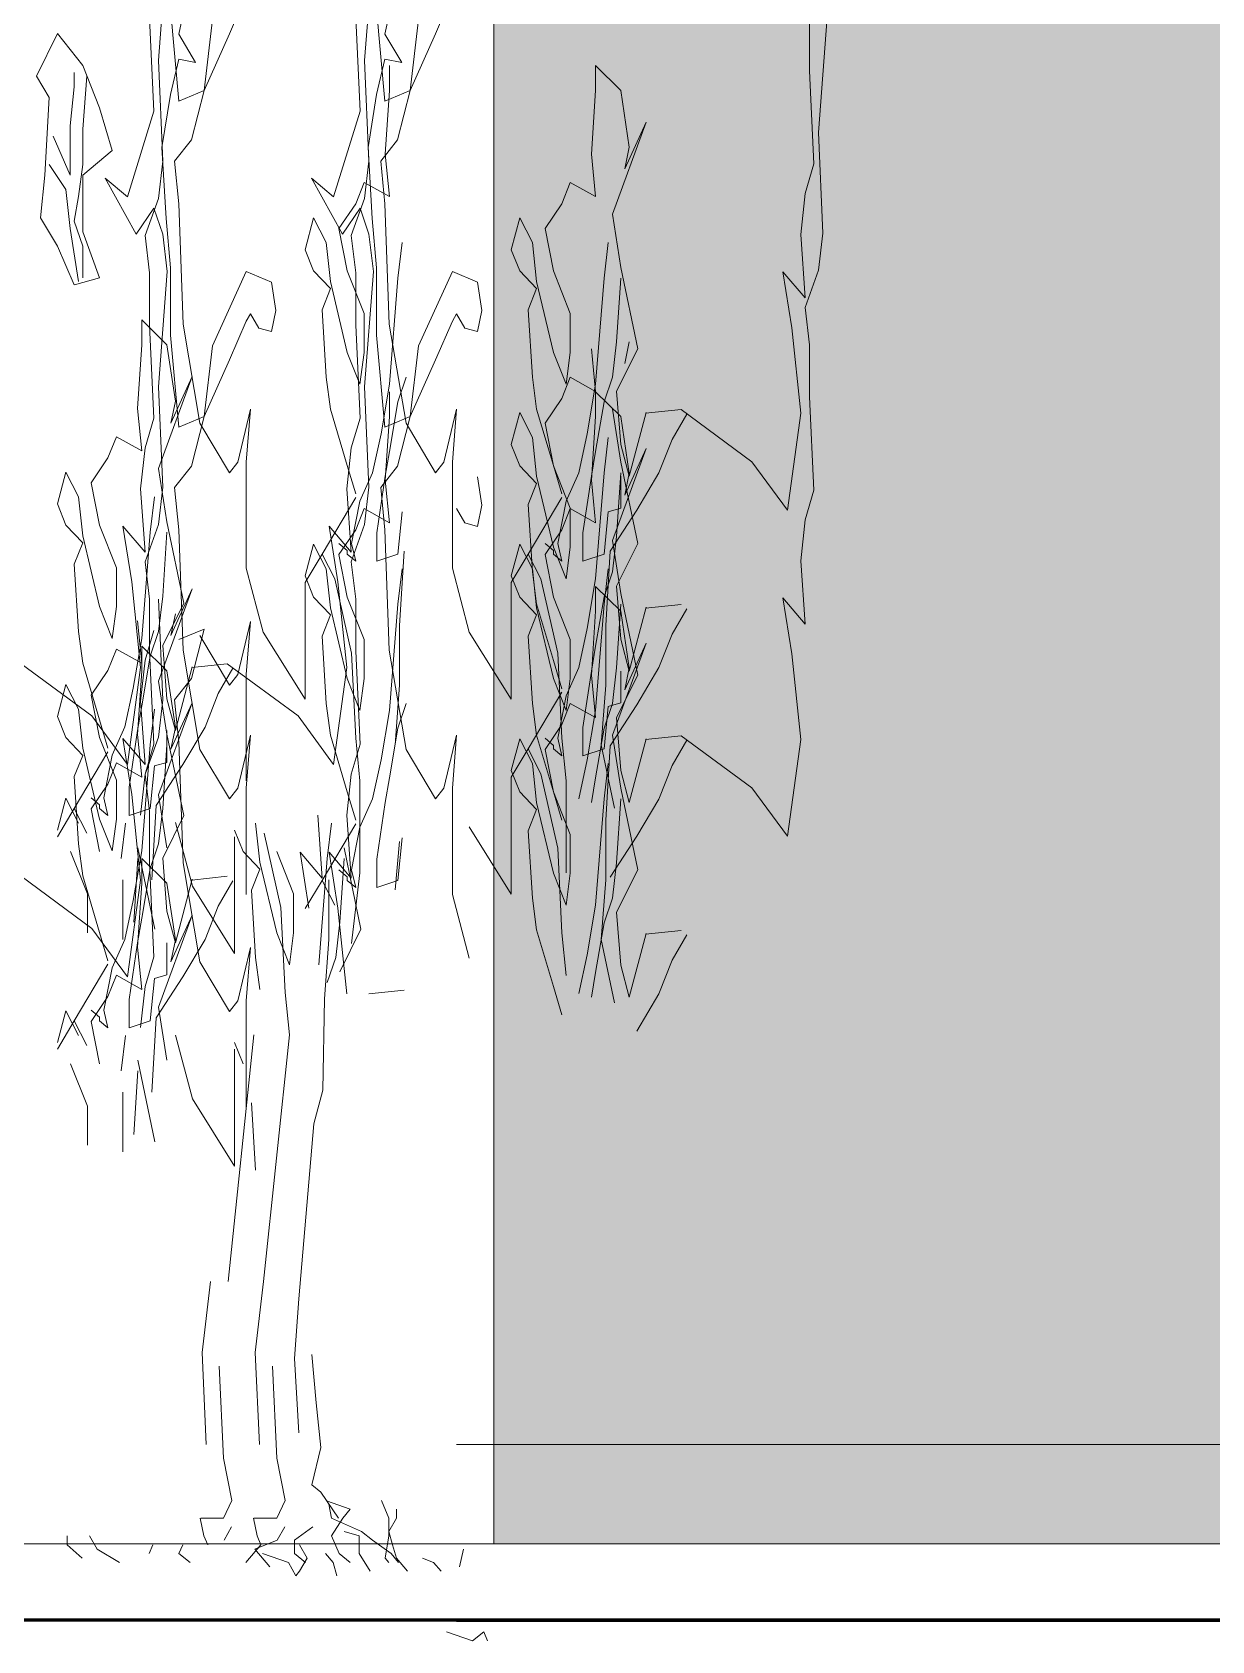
# Model space of a CAD drawing. Header units: millimetres. Extents: x -13324 to 13450, y -2140 to 8293.
# Drawn here: x -8327.6 to -8111.7, y 5583 to 5877.2 of the extents above; entities that cross this region are included whole.
import ezdxf

# ---------------------------------------------------------------- set-up
doc = ezdxf.new("R2010")
doc.units = ezdxf.units.MM
doc.header["$MEASUREMENT"] = 0
for name, color, linetype, lineweight in [('AS_3_6_018', 92, 'Continuous', 9), ('Okna c.', 7, 'Continuous', 5), ('Widok', 7, 'Continuous', 9)]:
    doc.layers.add(name, color=color, linetype=linetype, lineweight=lineweight)
doc.layers.add('X2', color=40, linetype='Continuous')
doc.layers.add('Xcokół', color=38, linetype='Continuous')

msp = doc.modelspace()

# ---------------------------------------------------------------- hatches: boundary and pattern name
at = {"layer": 'Okna c.'}
h = msp.add_hatch(dxfattribs=at)
h.set_pattern_fill('DASH,_O', color=256, scale=70)
h.set_pattern_definition([(0, (0, -258.125), (8.75, 8.75), [8.75, -8.75])])
h.paths.add_polyline_path([(-7671.113, 5600.749), (-7671.113, 5618.864), (-8243.113, 5618.864), (-8243.113, 5600.749)])
h.paths.add_polyline_path([(-6431.113, 5600.749), (-6431.113, 5618.864), (-6973.113, 5618.864), (-6973.113, 5600.749)])
at = {"layer": 'X2'}
h = msp.add_hatch(color=256, dxfattribs=at)
h.dxf.hatch_style = 1
h.paths.add_polyline_path([(-7662.614, 5917.749), (-8243.113, 5917.749), (-8243.113, 5618.864), (-7671.113, 5618.864), (-7671.113, 5639.749), (-7662.614, 5639.749)])
h.paths.add_polyline_path([(-7850.699, 5728.749), (-7850.699, 5874.749), (-7790.403, 5874.749), (-7730.699, 5874.749), (-7730.699, 5728.749), (-7790.403, 5728.749)], flags=16)
h.paths.add_polyline_path([(-7844.699, 5734.749), (-7844.699, 5868.749), (-7796.403, 5868.749), (-7796.403, 5734.749)], flags=0)
h.paths.add_polyline_path([(-7990.102, 5728.749), (-8049.806, 5728.749), (-8110.102, 5728.749), (-8110.102, 5874.749), (-8049.806, 5874.749), (-7990.102, 5874.749)], flags=16)
h.paths.add_polyline_path([(-7996.102, 5734.749), (-8043.806, 5734.749), (-8043.806, 5868.749), (-7996.102, 5868.749)], flags=0)
h.paths.add_polyline_path([(-7784.403, 5734.749), (-7784.403, 5868.749), (-7736.699, 5868.749), (-7736.699, 5734.749)], flags=0)
h.paths.add_polyline_path([(-8055.806, 5734.749), (-8104.102, 5734.749), (-8104.102, 5868.749), (-8055.806, 5868.749)], flags=0)
at = {"layer": 'Xcokół'}
h = msp.add_hatch(color=256, dxfattribs=at)
h.dxf.hatch_style = 1
h.paths.add_polyline_path([(-7671.113, 5618.864), (-8243.113, 5618.864), (-8243.113, 5600.749), (-7671.113, 5600.749)])
h.paths.add_polyline_path([(-6431.113, 5618.864), (-6973.113, 5618.864), (-6973.113, 5600.749), (-6431.113, 5600.749)])

# ---------------------------------------------------------------- linework, layer by layer
at = {"layer": 'AS_3_6_018'}
for p, q in [((-8304.468, 5871.999), (-8302.846, 5893.112)), ((-8266.749, 5871.999), (-8265.127, 5893.112)), ((-8300.733, 5876.821), (-8299.192, 5883.944)), ((-8291.484, 5876.91), (-8288.4, 5884.032)), ((-8263.014, 5876.821), (-8261.473, 5883.944)), ((-8253.764, 5876.91), (-8250.681, 5884.032)), ((-8305.278, 5862.74), (-8306.089, 5879.767)), ((-8300.733, 5864.608), (-8302.275, 5881.442)), ((-8294.567, 5879.5), (-8296.108, 5866.55)), ((-8267.559, 5862.74), (-8268.37, 5879.767)), ((-8263.014, 5864.608), (-8264.556, 5881.442)), ((-8256.848, 5879.5), (-8258.389, 5866.55)), ((-8185.322, 5870.147), (-8185.322, 5879.682)), ((-8183.7, 5858.845), (-8182.079, 5879.958)), ((-8326.792, 5869.167), (-8322.938, 5876.937)), ((-8322.938, 5876.937), (-8318.313, 5871.11)), ((-8297.65, 5871.642), (-8300.733, 5876.821)), ((-8296.108, 5866.55), (-8291.484, 5876.91)), ((-8259.931, 5871.642), (-8263.014, 5876.821)), ((-8258.389, 5866.55), (-8253.764, 5876.91)), ((-8319.855, 5867.225), (-8319.855, 5869.815)), ((-8318.313, 5871.11), (-8315.23, 5863.34)), ((-8303.657, 5853.611), (-8304.468, 5871.999)), ((-8302.275, 5865.814), (-8300.733, 5872.289)), ((-8300.733, 5872.289), (-8297.65, 5871.642)), ((-8265.938, 5853.611), (-8266.749, 5871.999)), ((-8264.556, 5865.814), (-8263.014, 5872.289)), ((-8263.014, 5872.289), (-8259.931, 5871.642)), ((-8262.193, 5866.55), (-8262.193, 5871.083)), ((-8224.474, 5866.55), (-8224.474, 5871.083)), ((-8224.474, 5871.083), (-8219.849, 5866.55)), ((-8184.511, 5853.121), (-8185.322, 5870.147)), ((-8324.48, 5865.282), (-8326.792, 5869.167)), ((-8320.626, 5860.102), (-8319.855, 5867.225)), ((-8317.542, 5869.167), (-8318.313, 5859.455)), ((-8325.25, 5851.038), (-8324.48, 5865.282)), ((-8303.817, 5856.102), (-8302.275, 5865.814)), ((-8296.108, 5866.55), (-8300.733, 5864.608)), ((-8298.421, 5857.485), (-8296.108, 5866.55)), ((-8266.097, 5856.102), (-8264.556, 5865.814)), ((-8258.389, 5866.55), (-8263.014, 5864.608)), ((-8262.964, 5854.895), (-8262.193, 5866.55)), ((-8260.702, 5857.485), (-8258.389, 5866.55)), ((-8225.244, 5854.895), (-8224.474, 5866.55)), ((-8219.849, 5866.55), (-8218.307, 5856.19)), ((-8315.23, 5863.34), (-8312.917, 5855.57)), ((-8310.143, 5847.076), (-8305.278, 5862.74)), ((-8272.424, 5847.076), (-8267.559, 5862.74)), ((-8323.709, 5858.16), (-8320.626, 5851.038)), ((-8320.626, 5851.038), (-8320.626, 5860.102)), ((-8318.313, 5859.455), (-8318.313, 5852.98)), ((-8215.224, 5860.723), (-8221.39, 5843.888)), ((-8219.12, 5852.204), (-8215.224, 5860.723)), ((-8182.89, 5840.457), (-8183.7, 5858.845)), ((-8312.917, 5855.57), (-8318.313, 5851.038)), ((-8303.046, 5843.152), (-8303.817, 5856.102)), ((-8301.504, 5853.6), (-8298.421, 5857.485)), ((-8265.327, 5843.152), (-8266.097, 5856.102)), ((-8263.785, 5853.6), (-8260.702, 5857.485)), ((-8218.307, 5856.19), (-8219.12, 5852.204)), ((-8321.396, 5848.448), (-8324.48, 5852.98)), ((-8318.313, 5852.98), (-8319.084, 5847.153)), ((-8304.468, 5846.8), (-8303.657, 5853.611)), ((-8300.733, 5845.831), (-8301.504, 5853.6)), ((-8266.749, 5846.8), (-8265.938, 5853.611)), ((-8263.014, 5845.831), (-8263.785, 5853.6)), ((-8262.193, 5847.126), (-8262.964, 5854.895)), ((-8224.474, 5847.126), (-8225.244, 5854.895)), ((-8186.133, 5847.672), (-8184.511, 5853.121)), ((-8326.021, 5843.268), (-8325.25, 5851.038)), ((-8318.313, 5851.038), (-8318.313, 5840.678)), ((-8308.522, 5840.265), (-8314.197, 5850.481)), ((-8314.197, 5850.481), (-8310.143, 5847.076)), ((-8270.802, 5840.265), (-8276.478, 5850.481)), ((-8276.478, 5850.481), (-8272.424, 5847.076)), ((-8268.359, 5845.831), (-8266.818, 5849.716)), ((-8266.818, 5849.716), (-8262.193, 5847.126)), ((-8230.64, 5845.831), (-8229.099, 5849.716)), ((-8229.099, 5849.716), (-8224.474, 5847.126)), ((-8320.626, 5841.325), (-8321.396, 5848.448)), ((-8319.084, 5847.153), (-8319.855, 5842.62)), ((-8306.9, 5839.989), (-8304.468, 5846.8)), ((-8269.181, 5839.989), (-8266.749, 5846.8)), ((-8186.944, 5840.181), (-8186.133, 5847.672)), ((-8305.278, 5845.033), (-8308.522, 5840.265)), ((-8303.657, 5840.265), (-8305.278, 5845.033)), ((-8299.962, 5823.816), (-8300.733, 5845.831)), ((-8271.442, 5841.298), (-8268.359, 5845.831)), ((-8267.559, 5845.033), (-8270.802, 5840.265)), ((-8265.938, 5840.265), (-8267.559, 5845.033)), ((-8262.243, 5823.816), (-8263.014, 5845.831)), ((-8233.723, 5841.298), (-8230.64, 5845.831)), ((-8221.39, 5843.888), (-8219.849, 5834.176)), ((-8322.938, 5838.088), (-8326.021, 5843.268)), ((-8319.084, 5831.613), (-8320.626, 5841.325)), ((-8319.855, 5842.62), (-8318.313, 5838.088)), ((-8318.313, 5840.678), (-8315.23, 5832.261)), ((-8302.275, 5834.088), (-8303.046, 5843.152)), ((-8277.609, 5837.413), (-8276.067, 5843.241)), ((-8276.067, 5843.241), (-8273.755, 5838.708)), ((-8269.901, 5833.528), (-8271.442, 5841.298)), ((-8264.556, 5834.088), (-8265.327, 5843.152)), ((-8239.89, 5837.413), (-8238.348, 5843.241)), ((-8238.348, 5843.241), (-8236.036, 5838.708)), ((-8232.182, 5833.528), (-8233.723, 5841.298)), ((-8183.7, 5833.646), (-8182.89, 5840.457)), ((-8319.855, 5830.966), (-8322.938, 5838.088)), ((-8318.313, 5838.088), (-8318.313, 5832.261)), ((-8306.089, 5833.179), (-8306.9, 5839.989)), ((-8302.846, 5833.455), (-8303.657, 5840.265)), ((-8276.067, 5833.528), (-8277.609, 5837.413)), ((-8273.755, 5838.708), (-8272.984, 5831.586)), ((-8268.37, 5833.179), (-8269.181, 5839.989)), ((-8265.127, 5833.455), (-8265.938, 5840.265)), ((-8259.88, 5838.708), (-8260.651, 5832.234)), ((-8238.348, 5833.528), (-8239.89, 5837.413)), ((-8236.036, 5838.708), (-8235.265, 5831.586)), ((-8222.161, 5838.708), (-8222.932, 5832.234)), ((-8186.133, 5828.603), (-8186.944, 5840.181)), ((-8315.23, 5832.261), (-8319.844, 5830.976)), ((-8306.089, 5823.644), (-8306.089, 5833.179)), ((-8304.468, 5812.342), (-8302.846, 5833.455)), ((-8302.275, 5821.785), (-8302.275, 5834.088)), ((-8288.4, 5833.44), (-8294.567, 5819.843)), ((-8283.775, 5831.498), (-8288.4, 5833.44)), ((-8272.984, 5830.291), (-8276.067, 5833.528)), ((-8272.984, 5831.586), (-8269.901, 5818.636)), ((-8266.818, 5825.759), (-8269.901, 5833.528)), ((-8268.37, 5823.644), (-8268.37, 5833.179)), ((-8266.749, 5812.342), (-8265.127, 5833.455)), ((-8264.556, 5821.785), (-8264.556, 5834.088)), ((-8260.651, 5832.234), (-8262.193, 5812.809)), ((-8250.681, 5833.44), (-8256.848, 5819.843)), ((-8246.056, 5831.498), (-8250.681, 5833.44)), ((-8235.265, 5830.291), (-8238.348, 5833.528)), ((-8235.265, 5831.586), (-8232.182, 5818.636)), ((-8229.099, 5825.759), (-8232.182, 5833.528)), ((-8222.932, 5832.234), (-8224.474, 5812.809)), ((-8220.619, 5820.579), (-8219.849, 5832.234)), ((-8219.849, 5834.176), (-8216.765, 5819.284)), ((-8188.565, 5823.154), (-8190.187, 5833.37)), ((-8190.187, 5833.37), (-8186.133, 5828.603)), ((-8186.133, 5826.836), (-8183.7, 5833.646)), ((-8283.005, 5826.318), (-8283.775, 5831.498)), ((-8274.526, 5826.406), (-8272.984, 5830.291)), ((-8245.286, 5826.318), (-8246.056, 5831.498)), ((-8236.807, 5826.406), (-8235.265, 5830.291)), ((-8288.4, 5824.375), (-8287.629, 5825.67)), ((-8287.629, 5825.67), (-8286.088, 5823.08)), ((-8283.775, 5822.433), (-8283.005, 5826.318)), ((-8273.755, 5814.104), (-8274.526, 5826.406)), ((-8266.818, 5818.636), (-8266.818, 5825.759)), ((-8250.681, 5824.375), (-8249.91, 5825.67)), ((-8249.91, 5825.67), (-8248.369, 5823.08)), ((-8246.056, 5822.433), (-8245.286, 5826.318)), ((-8236.036, 5814.104), (-8236.807, 5826.406)), ((-8229.099, 5818.636), (-8229.099, 5825.759)), ((-8185.322, 5820.025), (-8186.133, 5826.836)), ((-8307.522, 5820.047), (-8307.522, 5824.579)), ((-8307.522, 5824.579), (-8302.897, 5820.047)), ((-8305.278, 5806.618), (-8306.089, 5823.644)), ((-8296.879, 5805.687), (-8299.962, 5823.816)), ((-8291.484, 5817.253), (-8288.4, 5824.375)), ((-8286.088, 5823.08), (-8283.775, 5822.433)), ((-8267.559, 5806.618), (-8268.37, 5823.644)), ((-8259.16, 5805.687), (-8262.243, 5823.816)), ((-8253.764, 5817.253), (-8250.681, 5824.375)), ((-8248.369, 5823.08), (-8246.056, 5822.433)), ((-8186.944, 5807.49), (-8188.565, 5823.154)), ((-8308.293, 5808.392), (-8307.522, 5820.047)), ((-8302.897, 5820.047), (-8301.355, 5809.687)), ((-8300.733, 5804.951), (-8302.275, 5821.785)), ((-8294.567, 5819.843), (-8296.108, 5806.893)), ((-8263.014, 5804.951), (-8264.556, 5821.785)), ((-8256.848, 5819.843), (-8258.389, 5806.893)), ((-8221.39, 5814.104), (-8220.619, 5820.579)), ((-8218.307, 5820.573), (-8219.12, 5816.587)), ((-8185.322, 5810.49), (-8185.322, 5820.025)), ((-8296.108, 5806.893), (-8291.484, 5817.253)), ((-8269.901, 5818.636), (-8267.588, 5812.809)), ((-8267.588, 5812.809), (-8266.818, 5818.636)), ((-8258.389, 5806.893), (-8253.764, 5817.253)), ((-8232.182, 5818.636), (-8229.869, 5812.809)), ((-8229.869, 5812.809), (-8229.099, 5818.636)), ((-8224.474, 5811.508), (-8225.244, 5819.278)), ((-8216.765, 5819.284), (-8220.619, 5811.514)), ((-8298.272, 5814.22), (-8304.438, 5797.385)), ((-8302.169, 5805.701), (-8298.272, 5814.22)), ((-8272.984, 5808.277), (-8273.755, 5814.104)), ((-8260.651, 5809.572), (-8259.109, 5814.104)), ((-8235.265, 5808.277), (-8236.036, 5814.104)), ((-8230.64, 5810.213), (-8229.099, 5814.098)), ((-8229.099, 5814.098), (-8224.474, 5811.508)), ((-8222.932, 5809.572), (-8221.39, 5814.104)), ((-8303.657, 5793.954), (-8304.468, 5812.342)), ((-8265.938, 5793.954), (-8266.749, 5812.342)), ((-8262.193, 5812.809), (-8263.734, 5803.744)), ((-8262.193, 5806.893), (-8262.193, 5811.426)), ((-8224.474, 5812.809), (-8226.015, 5803.744)), ((-8224.474, 5806.893), (-8224.474, 5811.426)), ((-8224.474, 5811.426), (-8219.849, 5806.893)), ((-8220.619, 5811.514), (-8219.849, 5801.802)), ((-8307.522, 5800.622), (-8308.293, 5808.392)), ((-8301.355, 5809.687), (-8302.169, 5805.701)), ((-8287.629, 5808.277), (-8289.942, 5798.564)), ((-8288.4, 5798.564), (-8287.629, 5808.277)), ((-8269.901, 5797.917), (-8272.984, 5808.277)), ((-8262.193, 5800.507), (-8260.651, 5809.572)), ((-8249.91, 5808.277), (-8252.223, 5798.564)), ((-8250.681, 5798.564), (-8249.91, 5808.277)), ((-8232.182, 5797.917), (-8235.265, 5808.277)), ((-8233.723, 5805.681), (-8230.64, 5810.213)), ((-8224.474, 5800.507), (-8222.932, 5809.572)), ((-8221.39, 5808.271), (-8219.849, 5798.558)), ((-8215.321, 5807.49), (-8208.835, 5808.171)), ((-8208.835, 5808.171), (-8195.862, 5798.636)), ((-8184.511, 5793.464), (-8185.322, 5810.49)), ((-8306.9, 5801.169), (-8305.278, 5806.618)), ((-8296.108, 5806.893), (-8300.733, 5804.951)), ((-8298.421, 5797.829), (-8296.108, 5806.893)), ((-8291.484, 5796.622), (-8296.879, 5805.687)), ((-8269.181, 5801.169), (-8267.559, 5806.618)), ((-8258.389, 5806.893), (-8263.014, 5804.951)), ((-8262.964, 5795.239), (-8262.193, 5806.893)), ((-8260.702, 5797.829), (-8258.389, 5806.893)), ((-8253.764, 5796.622), (-8259.16, 5805.687)), ((-8239.89, 5801.796), (-8238.348, 5807.623)), ((-8238.348, 5807.623), (-8236.036, 5803.091)), ((-8232.182, 5797.911), (-8233.723, 5805.681)), ((-8225.244, 5795.239), (-8224.474, 5806.893)), ((-8219.849, 5806.893), (-8218.307, 5796.534)), ((-8218.307, 5795.975), (-8215.224, 5807.629)), ((-8210.456, 5802.723), (-8207.794, 5807.364)), ((-8189.376, 5789.783), (-8186.944, 5807.49)), ((-8313.688, 5799.327), (-8312.147, 5803.212)), ((-8312.147, 5803.212), (-8307.522, 5800.622)), ((-8263.734, 5803.744), (-8265.276, 5796.622)), ((-8236.036, 5803.091), (-8235.265, 5795.969)), ((-8226.015, 5803.744), (-8227.557, 5796.622)), ((-8222.161, 5803.091), (-8222.932, 5796.616)), ((-8212.889, 5796.593), (-8210.456, 5802.723)), ((-8316.771, 5794.795), (-8313.688, 5799.327)), ((-8307.711, 5793.678), (-8306.9, 5801.169)), ((-8269.992, 5793.678), (-8269.181, 5801.169)), ((-8262.964, 5795.975), (-8262.193, 5800.507)), ((-8238.348, 5797.911), (-8239.89, 5801.796)), ((-8225.244, 5795.975), (-8224.474, 5800.507)), ((-8215.224, 5801.066), (-8221.39, 5784.231)), ((-8219.849, 5801.802), (-8218.307, 5795.975)), ((-8219.12, 5792.548), (-8215.224, 5801.066)), ((-8322.938, 5790.91), (-8321.396, 5796.738)), ((-8321.396, 5796.738), (-8319.084, 5792.205)), ((-8304.438, 5797.385), (-8302.897, 5787.673)), ((-8301.504, 5793.944), (-8298.421, 5797.829)), ((-8289.942, 5798.564), (-8291.484, 5796.622)), ((-8288.4, 5779.14), (-8288.4, 5798.564)), ((-8268.359, 5792.737), (-8269.901, 5797.917)), ((-8265.276, 5796.622), (-8267.588, 5791.442)), ((-8263.785, 5793.944), (-8260.702, 5797.829)), ((-8252.223, 5798.564), (-8253.764, 5796.622)), ((-8250.681, 5779.14), (-8250.681, 5798.564)), ((-8235.265, 5794.674), (-8238.348, 5797.911)), ((-8230.64, 5792.737), (-8232.182, 5797.917)), ((-8229.099, 5790.141), (-8232.182, 5797.911)), ((-8227.557, 5796.622), (-8229.869, 5791.442)), ((-8222.932, 5796.616), (-8224.474, 5777.192)), ((-8220.619, 5784.961), (-8219.849, 5796.616)), ((-8219.849, 5798.558), (-8216.765, 5783.666)), ((-8218.307, 5796.534), (-8219.12, 5792.548)), ((-8216.942, 5789.783), (-8212.889, 5796.593)), ((-8195.862, 5798.636), (-8189.376, 5789.783)), ((-8315.23, 5787.025), (-8316.771, 5794.795)), ((-8306.9, 5782.1), (-8307.711, 5793.678)), ((-8304.468, 5787.143), (-8303.657, 5793.954)), ((-8300.733, 5786.174), (-8301.504, 5793.944)), ((-8269.181, 5782.1), (-8269.992, 5793.678)), ((-8266.749, 5787.143), (-8265.938, 5793.954)), ((-8264.505, 5785.615), (-8262.964, 5795.975)), ((-8263.014, 5786.174), (-8263.785, 5793.944)), ((-8262.193, 5787.469), (-8262.964, 5795.239)), ((-8245.286, 5790.7), (-8246.056, 5795.88)), ((-8236.807, 5790.789), (-8235.265, 5794.674)), ((-8235.265, 5795.969), (-8232.182, 5783.019)), ((-8226.786, 5785.615), (-8225.244, 5795.975)), ((-8224.474, 5787.469), (-8225.244, 5795.239)), ((-8219.849, 5795.975), (-8219.849, 5790.147)), ((-8186.133, 5788.016), (-8184.511, 5793.464)), ((-8321.396, 5787.025), (-8322.938, 5790.91)), ((-8319.084, 5792.205), (-8318.313, 5785.083)), ((-8305.209, 5792.205), (-8305.98, 5785.73)), ((-8268.359, 5792.09), (-8274.526, 5781.73)), ((-8267.588, 5791.442), (-8269.13, 5783.672)), ((-8246.056, 5786.815), (-8245.286, 5790.7)), ((-8230.64, 5792.09), (-8236.807, 5781.73)), ((-8236.036, 5778.487), (-8236.807, 5790.789)), ((-8229.869, 5791.442), (-8231.411, 5783.672)), ((-8302.897, 5787.673), (-8299.814, 5772.781)), ((-8268.359, 5786.174), (-8266.818, 5790.059)), ((-8266.818, 5790.059), (-8262.193, 5787.469)), ((-8259.88, 5789.5), (-8260.651, 5781.73)), ((-8249.91, 5790.053), (-8248.369, 5787.463)), ((-8248.369, 5787.463), (-8246.056, 5786.815)), ((-8230.64, 5786.174), (-8229.099, 5790.059)), ((-8229.099, 5783.019), (-8229.099, 5790.141)), ((-8229.099, 5790.059), (-8224.474, 5787.469)), ((-8222.161, 5789.5), (-8222.932, 5781.73)), ((-8219.849, 5790.147), (-8222.161, 5789.5)), ((-8221.807, 5782.291), (-8216.942, 5789.783)), ((-8186.944, 5780.524), (-8186.133, 5788.016)), ((-8318.313, 5783.788), (-8321.396, 5787.025)), ((-8318.313, 5785.083), (-8315.23, 5772.133)), ((-8312.147, 5779.256), (-8315.23, 5787.025)), ((-8310.954, 5786.867), (-8306.9, 5782.1)), ((-8309.332, 5776.651), (-8310.954, 5786.867)), ((-8305.98, 5785.73), (-8307.522, 5766.306)), ((-8306.9, 5780.333), (-8304.468, 5787.143)), ((-8303.668, 5774.076), (-8302.897, 5785.73)), ((-8299.962, 5764.159), (-8300.733, 5786.174)), ((-8273.235, 5786.867), (-8269.181, 5782.1)), ((-8271.613, 5776.651), (-8273.235, 5786.867)), ((-8271.442, 5781.642), (-8268.359, 5786.174)), ((-8269.181, 5780.333), (-8266.749, 5787.143)), ((-8264.505, 5780.435), (-8264.505, 5785.615)), ((-8262.243, 5764.159), (-8263.014, 5786.174)), ((-8233.723, 5781.642), (-8230.64, 5786.174)), ((-8226.786, 5780.435), (-8226.786, 5785.615)), ((-8221.39, 5778.487), (-8220.619, 5784.961)), ((-8319.855, 5779.903), (-8318.313, 5783.788)), ((-8277.609, 5777.757), (-8276.067, 5783.584)), ((-8274.526, 5781.73), (-8277.609, 5776.55)), ((-8276.067, 5783.584), (-8273.755, 5779.052)), ((-8272.213, 5777.198), (-8274.526, 5781.73)), ((-8269.901, 5782.377), (-8271.442, 5783.672)), ((-8269.901, 5773.872), (-8271.442, 5781.642)), ((-8269.901, 5781.73), (-8269.901, 5782.377)), ((-8268.359, 5780.435), (-8269.901, 5781.73)), ((-8269.13, 5783.672), (-8268.359, 5780.435)), ((-8260.651, 5781.73), (-8264.505, 5780.435)), ((-8260.337, 5768.67), (-8259.526, 5782.291)), ((-8239.89, 5777.757), (-8238.348, 5783.584)), ((-8236.807, 5781.73), (-8239.89, 5776.55)), ((-8238.348, 5783.584), (-8236.036, 5779.052)), ((-8234.494, 5777.198), (-8236.807, 5781.73)), ((-8232.182, 5782.377), (-8233.723, 5783.672)), ((-8232.182, 5773.872), (-8233.723, 5781.642)), ((-8232.182, 5783.019), (-8229.869, 5777.192)), ((-8232.182, 5781.73), (-8232.182, 5782.377)), ((-8230.64, 5780.435), (-8232.182, 5781.73)), ((-8231.411, 5783.672), (-8230.64, 5780.435)), ((-8229.869, 5777.192), (-8229.099, 5783.019)), ((-8222.932, 5781.73), (-8226.786, 5780.435)), ((-8222.618, 5768.67), (-8221.807, 5782.291)), ((-8221.39, 5784.231), (-8219.849, 5774.519)), ((-8216.765, 5783.666), (-8220.619, 5775.897)), ((-8319.084, 5767.601), (-8319.855, 5779.903)), ((-8312.147, 5772.133), (-8312.147, 5779.256)), ((-8306.089, 5773.522), (-8306.9, 5780.333)), ((-8285.317, 5767.485), (-8288.4, 5779.14)), ((-8273.755, 5779.052), (-8272.984, 5771.929)), ((-8268.37, 5773.522), (-8269.181, 5780.333)), ((-8259.88, 5779.052), (-8260.651, 5772.577)), ((-8247.598, 5767.485), (-8250.681, 5779.14)), ((-8236.036, 5779.052), (-8235.265, 5771.929)), ((-8222.161, 5779.052), (-8222.932, 5772.577)), ((-8186.133, 5768.946), (-8186.944, 5780.524)), ((-8307.711, 5760.987), (-8309.332, 5776.651)), ((-8276.067, 5773.872), (-8277.609, 5777.757)), ((-8277.609, 5776.55), (-8277.609, 5755.183)), ((-8269.13, 5763.6), (-8272.213, 5777.198)), ((-8269.992, 5760.987), (-8271.613, 5776.651)), ((-8238.348, 5773.872), (-8239.89, 5777.757)), ((-8239.89, 5776.55), (-8239.89, 5755.183)), ((-8235.265, 5772.659), (-8236.036, 5778.487)), ((-8231.411, 5763.6), (-8234.494, 5777.198)), ((-8224.474, 5777.192), (-8226.015, 5768.127)), ((-8224.474, 5771.276), (-8224.474, 5775.808)), ((-8224.474, 5775.808), (-8219.849, 5771.276)), ((-8222.932, 5773.954), (-8221.39, 5778.487)), ((-8220.619, 5775.897), (-8219.849, 5766.184)), ((-8306.089, 5763.987), (-8306.089, 5773.522)), ((-8303.657, 5755.098), (-8304.468, 5773.487)), ((-8298.272, 5775.364), (-8304.438, 5758.53)), ((-8304.438, 5767.601), (-8303.668, 5774.076)), ((-8299.814, 5772.781), (-8303.668, 5765.011)), ((-8302.169, 5766.846), (-8298.272, 5775.364)), ((-8272.984, 5770.634), (-8276.067, 5773.872)), ((-8266.818, 5766.102), (-8269.901, 5773.872)), ((-8268.37, 5763.987), (-8268.37, 5773.522)), ((-8235.265, 5770.634), (-8238.348, 5773.872)), ((-8229.099, 5766.102), (-8232.182, 5773.872)), ((-8224.474, 5764.889), (-8222.932, 5773.954)), ((-8219.849, 5774.519), (-8216.765, 5759.627)), ((-8188.565, 5763.498), (-8190.187, 5773.713)), ((-8190.187, 5773.713), (-8186.133, 5768.946)), ((-8315.23, 5772.133), (-8312.917, 5766.306)), ((-8312.917, 5766.306), (-8312.147, 5772.133)), ((-8301.355, 5770.832), (-8302.169, 5766.846)), ((-8274.526, 5766.749), (-8272.984, 5770.634)), ((-8272.984, 5771.929), (-8269.901, 5758.98)), ((-8260.651, 5772.577), (-8262.193, 5753.152)), ((-8236.807, 5766.749), (-8235.265, 5770.634)), ((-8232.182, 5762.3), (-8235.265, 5772.659)), ((-8235.265, 5771.929), (-8232.182, 5758.98)), ((-8225.244, 5759.621), (-8224.474, 5771.276)), ((-8222.932, 5772.577), (-8224.474, 5753.152)), ((-8220.619, 5760.922), (-8219.849, 5772.577)), ((-8219.849, 5771.276), (-8218.307, 5760.916)), ((-8218.307, 5760.357), (-8215.224, 5772.012)), ((-8215.321, 5771.873), (-8208.835, 5772.554)), ((-8210.456, 5767.105), (-8207.794, 5771.747)), ((-8318.313, 5761.774), (-8319.084, 5767.601)), ((-8307.522, 5761.767), (-8308.293, 5769.537)), ((-8306.9, 5762.314), (-8305.278, 5767.762)), ((-8305.98, 5763.068), (-8304.438, 5767.601)), ((-8296.108, 5768.038), (-8300.733, 5766.095)), ((-8298.421, 5758.973), (-8296.108, 5768.038)), ((-8291.484, 5757.767), (-8296.879, 5766.831)), ((-8287.629, 5769.421), (-8289.942, 5759.709)), ((-8288.4, 5759.709), (-8287.629, 5769.421)), ((-8277.609, 5755.183), (-8285.317, 5767.485)), ((-8260.337, 5757.773), (-8260.337, 5768.67)), ((-8239.89, 5755.183), (-8247.598, 5767.485)), ((-8226.015, 5768.127), (-8227.557, 5761.005)), ((-8222.618, 5757.773), (-8222.618, 5768.67)), ((-8212.889, 5760.976), (-8210.456, 5767.105)), ((-8313.688, 5760.472), (-8312.147, 5764.357)), ((-8312.147, 5764.357), (-8307.522, 5761.767)), ((-8307.522, 5766.306), (-8309.063, 5757.241)), ((-8307.522, 5760.39), (-8307.522, 5764.922)), ((-8307.522, 5764.922), (-8302.897, 5760.39)), ((-8305.278, 5746.961), (-8306.089, 5763.987)), ((-8303.668, 5765.011), (-8302.897, 5755.299)), ((-8296.879, 5746.03), (-8299.962, 5764.159)), ((-8273.755, 5754.447), (-8274.526, 5766.749)), ((-8267.559, 5746.961), (-8268.37, 5763.987)), ((-8266.818, 5758.98), (-8266.818, 5766.102)), ((-8259.16, 5746.03), (-8262.243, 5764.159)), ((-8236.036, 5754.447), (-8236.807, 5766.749)), ((-8229.099, 5758.98), (-8229.099, 5766.102)), ((-8225.244, 5760.357), (-8224.474, 5764.889)), ((-8215.224, 5765.449), (-8221.39, 5748.614)), ((-8219.849, 5766.184), (-8218.307, 5760.357)), ((-8219.12, 5756.93), (-8215.224, 5765.449)), ((-8329.602, 5761.668), (-8316.629, 5752.133)), ((-8315.23, 5751.414), (-8318.313, 5761.774)), ((-8310.143, 5743.279), (-8307.711, 5760.987)), ((-8307.711, 5754.822), (-8306.9, 5762.314)), ((-8307.522, 5754.004), (-8305.98, 5763.068)), ((-8301.355, 5749.471), (-8298.272, 5761.126)), ((-8298.369, 5760.987), (-8291.883, 5761.668)), ((-8291.883, 5761.668), (-8278.91, 5752.133)), ((-8272.424, 5743.279), (-8269.992, 5760.987)), ((-8268.359, 5748.061), (-8269.13, 5763.6)), ((-8230.64, 5757.12), (-8232.182, 5762.3)), ((-8230.64, 5748.061), (-8231.411, 5763.6)), ((-8227.557, 5761.005), (-8229.869, 5755.825)), ((-8221.39, 5754.447), (-8220.619, 5760.922)), ((-8218.307, 5760.916), (-8219.12, 5756.93)), ((-8216.942, 5754.165), (-8212.889, 5760.976)), ((-8186.944, 5747.833), (-8188.565, 5763.498)), ((-8316.771, 5755.94), (-8313.688, 5760.472)), ((-8308.293, 5748.735), (-8307.522, 5760.39)), ((-8304.438, 5758.53), (-8302.897, 5748.817)), ((-8302.897, 5760.39), (-8301.355, 5750.03)), ((-8301.504, 5755.088), (-8298.421, 5758.973)), ((-8293.504, 5756.22), (-8290.842, 5760.861)), ((-8289.942, 5759.709), (-8291.484, 5757.767)), ((-8288.4, 5740.285), (-8288.4, 5759.709)), ((-8269.901, 5758.98), (-8267.588, 5753.152)), ((-8267.588, 5753.152), (-8266.818, 5758.98)), ((-8232.182, 5758.98), (-8229.869, 5753.152)), ((-8229.869, 5753.152), (-8229.099, 5758.98)), ((-8226.786, 5749.997), (-8225.244, 5760.357)), ((-8224.474, 5751.851), (-8225.244, 5759.621)), ((-8216.765, 5759.627), (-8220.619, 5751.857)), ((-8219.849, 5760.357), (-8219.849, 5754.53)), ((-8322.938, 5752.055), (-8321.396, 5757.882)), ((-8321.396, 5757.882), (-8319.084, 5753.35)), ((-8315.23, 5748.17), (-8316.771, 5755.94)), ((-8309.063, 5757.241), (-8310.605, 5750.119)), ((-8304.468, 5748.288), (-8303.657, 5755.098)), ((-8302.897, 5755.299), (-8301.355, 5749.471)), ((-8300.733, 5747.318), (-8301.504, 5755.088)), ((-8295.937, 5750.09), (-8293.504, 5756.22)), ((-8261.148, 5746.876), (-8260.337, 5757.773)), ((-8230.64, 5756.472), (-8236.807, 5746.112)), ((-8229.869, 5755.825), (-8231.411, 5748.055)), ((-8223.429, 5746.876), (-8222.618, 5757.773)), ((-8319.084, 5753.35), (-8318.313, 5746.227)), ((-8316.629, 5752.133), (-8310.143, 5743.279)), ((-8308.293, 5749.471), (-8307.522, 5754.004)), ((-8306.9, 5743.244), (-8307.711, 5754.822)), ((-8305.209, 5753.35), (-8305.98, 5746.875)), ((-8298.272, 5754.563), (-8304.438, 5737.728)), ((-8302.169, 5746.044), (-8298.272, 5754.563)), ((-8278.91, 5752.133), (-8272.424, 5743.279)), ((-8272.984, 5748.62), (-8273.755, 5754.447)), ((-8262.193, 5753.152), (-8263.734, 5744.088)), ((-8260.651, 5749.915), (-8259.109, 5754.447)), ((-8235.265, 5748.62), (-8236.036, 5754.447)), ((-8230.64, 5750.556), (-8229.099, 5754.441)), ((-8229.099, 5754.441), (-8224.474, 5751.851)), ((-8224.474, 5753.152), (-8226.015, 5744.088)), ((-8222.932, 5749.915), (-8221.39, 5754.447)), ((-8222.161, 5753.882), (-8222.932, 5746.112)), ((-8219.849, 5754.53), (-8222.161, 5753.882)), ((-8221.807, 5746.674), (-8216.942, 5754.165)), ((-8321.396, 5748.17), (-8322.938, 5752.055)), ((-8313.688, 5746.234), (-8315.23, 5751.414)), ((-8310.605, 5750.119), (-8312.917, 5744.939)), ((-8309.834, 5739.112), (-8308.293, 5749.471)), ((-8302.897, 5749.471), (-8302.897, 5743.644)), ((-8301.355, 5750.03), (-8302.169, 5746.044)), ((-8299.991, 5743.279), (-8295.937, 5750.09)), ((-8262.193, 5740.85), (-8260.651, 5749.915)), ((-8233.723, 5746.024), (-8230.64, 5750.556)), ((-8226.786, 5744.817), (-8226.786, 5749.997)), ((-8224.474, 5740.85), (-8222.932, 5749.915)), ((-8220.619, 5751.857), (-8219.849, 5742.145)), ((-8318.313, 5744.933), (-8321.396, 5748.17)), ((-8318.313, 5746.227), (-8315.23, 5733.278)), ((-8312.147, 5740.4), (-8315.23, 5748.17)), ((-8310.954, 5748.012), (-8306.9, 5743.244)), ((-8309.332, 5737.796), (-8310.954, 5748.012)), ((-8307.522, 5740.966), (-8308.293, 5748.735)), ((-8305.98, 5746.875), (-8307.522, 5727.45)), ((-8306.9, 5741.477), (-8304.468, 5748.288)), ((-8306.9, 5741.512), (-8305.278, 5746.961)), ((-8303.668, 5735.22), (-8302.897, 5746.875)), ((-8302.897, 5748.817), (-8299.814, 5733.925)), ((-8299.962, 5725.304), (-8300.733, 5747.318)), ((-8287.629, 5748.62), (-8289.942, 5738.908)), ((-8288.4, 5738.908), (-8287.629, 5748.62)), ((-8269.901, 5738.26), (-8272.984, 5748.62)), ((-8269.181, 5741.512), (-8267.559, 5746.961)), ((-8267.588, 5740.291), (-8268.359, 5748.061)), ((-8249.91, 5748.62), (-8252.223, 5738.908)), ((-8250.681, 5738.908), (-8249.91, 5748.62)), ((-8239.89, 5742.139), (-8238.348, 5747.966)), ((-8238.348, 5747.966), (-8236.036, 5743.434)), ((-8232.182, 5738.26), (-8235.265, 5748.62)), ((-8232.182, 5746.76), (-8233.723, 5748.055)), ((-8232.182, 5746.112), (-8232.182, 5746.76)), ((-8231.411, 5748.055), (-8230.64, 5744.817)), ((-8229.869, 5740.291), (-8230.64, 5748.061)), ((-8220.996, 5735.298), (-8223.429, 5746.876)), ((-8222.618, 5733.052), (-8221.807, 5746.674)), ((-8221.39, 5748.614), (-8219.849, 5738.902)), ((-8218.307, 5736.318), (-8215.224, 5747.972)), ((-8215.321, 5747.833), (-8208.835, 5748.514)), ((-8210.456, 5743.066), (-8207.794, 5747.708)), ((-8208.835, 5748.514), (-8195.862, 5738.98)), ((-8189.376, 5730.126), (-8186.944, 5747.833)), ((-8313.688, 5745.586), (-8319.855, 5735.227)), ((-8319.855, 5741.048), (-8318.313, 5744.933)), ((-8312.917, 5744.939), (-8314.459, 5737.169)), ((-8313.688, 5739.671), (-8312.147, 5743.556)), ((-8312.147, 5743.556), (-8307.522, 5740.966)), ((-8302.897, 5743.644), (-8305.209, 5742.996)), ((-8304.855, 5735.788), (-8299.991, 5743.279)), ((-8291.484, 5736.965), (-8296.879, 5746.03)), ((-8263.734, 5744.088), (-8265.276, 5736.965)), ((-8253.764, 5736.965), (-8259.16, 5746.03)), ((-8236.807, 5746.112), (-8239.89, 5740.933)), ((-8234.494, 5741.58), (-8236.807, 5746.112)), ((-8236.036, 5743.434), (-8235.265, 5736.312)), ((-8232.182, 5738.254), (-8233.723, 5746.024)), ((-8230.64, 5744.817), (-8232.182, 5746.112)), ((-8226.015, 5744.088), (-8227.557, 5736.965)), ((-8222.932, 5746.112), (-8226.786, 5744.817)), ((-8222.161, 5743.434), (-8222.932, 5736.959)), ((-8319.084, 5728.745), (-8319.855, 5741.048)), ((-8312.147, 5733.278), (-8312.147, 5740.4)), ((-8307.711, 5734.021), (-8306.9, 5741.512)), ((-8306.089, 5734.667), (-8306.9, 5741.477)), ((-8305.209, 5742.996), (-8305.98, 5735.227)), ((-8269.992, 5734.021), (-8269.181, 5741.512)), ((-8262.964, 5736.318), (-8262.193, 5740.85)), ((-8238.348, 5738.254), (-8239.89, 5742.139)), ((-8239.89, 5740.933), (-8239.89, 5719.566)), ((-8231.411, 5727.983), (-8234.494, 5741.58)), ((-8225.244, 5736.318), (-8224.474, 5740.85)), ((-8219.849, 5742.145), (-8218.307, 5736.318)), ((-8212.889, 5736.936), (-8210.456, 5743.066)), ((-8316.771, 5735.138), (-8313.688, 5739.671)), ((-8309.834, 5733.932), (-8309.834, 5739.112)), ((-8307.711, 5722.131), (-8309.332, 5737.796)), ((-8304.438, 5737.728), (-8302.897, 5728.016)), ((-8289.942, 5738.908), (-8291.484, 5736.965)), ((-8288.4, 5719.483), (-8288.4, 5738.908)), ((-8268.359, 5733.08), (-8269.901, 5738.26)), ((-8267.588, 5723.456), (-8267.588, 5740.291)), ((-8252.223, 5738.908), (-8253.764, 5736.965)), ((-8250.681, 5719.483), (-8250.681, 5738.908)), ((-8235.265, 5735.017), (-8238.348, 5738.254)), ((-8230.64, 5733.08), (-8232.182, 5738.26)), ((-8229.099, 5730.484), (-8232.182, 5738.254)), ((-8229.869, 5723.456), (-8229.869, 5740.291)), ((-8219.849, 5738.902), (-8216.765, 5724.01)), ((-8195.862, 5738.98), (-8189.376, 5730.126)), ((-8322.938, 5731.253), (-8321.396, 5737.081)), ((-8319.855, 5735.227), (-8322.938, 5730.047)), ((-8321.396, 5737.081), (-8319.084, 5732.548)), ((-8317.542, 5730.694), (-8319.855, 5735.227)), ((-8315.23, 5735.874), (-8316.771, 5737.169)), ((-8315.23, 5727.368), (-8316.771, 5735.138)), ((-8315.23, 5735.227), (-8315.23, 5735.874)), ((-8313.688, 5733.932), (-8315.23, 5735.227)), ((-8314.459, 5737.169), (-8313.688, 5733.932)), ((-8305.98, 5735.227), (-8309.834, 5733.932)), ((-8306.089, 5725.132), (-8306.089, 5734.667)), ((-8305.666, 5722.167), (-8304.855, 5735.788)), ((-8304.438, 5728.745), (-8303.668, 5735.22)), ((-8265.276, 5736.965), (-8267.588, 5731.785)), ((-8264.505, 5725.958), (-8262.964, 5736.318)), ((-8236.807, 5731.132), (-8235.265, 5735.017)), ((-8235.265, 5736.312), (-8232.182, 5723.362)), ((-8222.932, 5736.959), (-8224.474, 5717.535)), ((-8220.619, 5725.305), (-8219.849, 5736.959)), ((-8216.942, 5730.126), (-8212.889, 5736.936)), ((-8315.23, 5733.278), (-8312.917, 5727.45)), ((-8312.917, 5727.45), (-8312.147, 5733.278)), ((-8310.514, 5732.548), (-8311.284, 5726.074)), ((-8299.814, 5733.925), (-8303.668, 5726.155)), ((-8298.231, 5720.982), (-8301.315, 5732.637)), ((-8286.669, 5732.548), (-8285.898, 5725.426)), ((-8274.485, 5722.443), (-8275.296, 5734.021)), ((-8268.359, 5732.433), (-8274.526, 5722.073)), ((-8272.794, 5732.548), (-8273.565, 5726.074)), ((-8269.181, 5722.443), (-8269.992, 5734.021)), ((-8267.588, 5731.785), (-8269.13, 5724.016)), ((-8239.89, 5719.566), (-8247.598, 5731.868)), ((-8222.618, 5722.156), (-8222.618, 5733.052)), ((-8318.313, 5722.918), (-8319.084, 5728.745)), ((-8305.98, 5724.213), (-8304.438, 5728.745)), ((-8288.981, 5727.368), (-8290.523, 5731.253)), ((-8290.523, 5730.047), (-8290.523, 5708.68)), ((-8282.044, 5717.097), (-8285.127, 5730.694)), ((-8261.148, 5720.315), (-8260.337, 5729.169)), ((-8259.88, 5729.843), (-8260.651, 5722.073)), ((-8236.036, 5718.83), (-8236.807, 5731.132)), ((-8229.099, 5723.362), (-8229.099, 5730.484)), ((-8221.807, 5722.634), (-8216.942, 5730.126)), ((-8317.451, 5719.599), (-8320.534, 5727.368)), ((-8307.522, 5727.45), (-8309.063, 5718.386)), ((-8308.972, 5714.419), (-8308.201, 5726.074)), ((-8308.201, 5728.016), (-8305.118, 5713.124)), ((-8307.522, 5721.535), (-8307.522, 5726.067)), ((-8307.522, 5726.067), (-8302.897, 5721.535)), ((-8303.668, 5726.155), (-8302.897, 5716.443)), ((-8285.898, 5724.131), (-8288.981, 5727.368)), ((-8279.732, 5719.599), (-8282.815, 5727.368)), ((-8278.539, 5727.21), (-8274.485, 5722.443)), ((-8276.917, 5716.994), (-8278.539, 5727.21)), ((-8273.565, 5726.074), (-8275.107, 5706.649)), ((-8273.235, 5727.21), (-8269.181, 5722.443)), ((-8271.613, 5716.994), (-8273.235, 5727.21)), ((-8271.253, 5714.419), (-8270.482, 5726.074)), ((-8270.482, 5728.016), (-8267.399, 5713.124)), ((-8264.505, 5720.778), (-8264.505, 5725.958)), ((-8230.64, 5712.443), (-8231.411, 5727.983)), ((-8329.602, 5722.813), (-8316.629, 5713.278)), ((-8315.23, 5712.558), (-8318.313, 5722.918)), ((-8307.522, 5715.148), (-8305.98, 5724.213)), ((-8305.278, 5708.105), (-8306.089, 5725.132)), ((-8296.879, 5707.175), (-8299.962, 5725.304)), ((-8298.369, 5722.131), (-8291.883, 5722.813)), ((-8287.44, 5720.246), (-8285.898, 5724.131)), ((-8285.898, 5725.426), (-8282.815, 5712.476)), ((-8269.901, 5722.721), (-8271.442, 5724.016)), ((-8269.901, 5722.073), (-8269.901, 5722.721)), ((-8269.13, 5724.016), (-8268.359, 5720.778)), ((-8269.13, 5710.507), (-8267.588, 5723.456)), ((-8232.182, 5723.362), (-8229.869, 5717.535)), ((-8229.869, 5717.535), (-8229.099, 5723.362)), ((-8221.39, 5718.83), (-8220.619, 5725.305)), ((-8216.765, 5724.01), (-8220.619, 5716.24)), ((-8310.97, 5711.27), (-8310.97, 5722.167)), ((-8310.143, 5704.424), (-8307.711, 5722.131)), ((-8308.293, 5709.88), (-8307.522, 5721.535)), ((-8302.897, 5721.535), (-8301.355, 5711.175)), ((-8301.355, 5710.616), (-8298.272, 5722.271)), ((-8290.523, 5708.68), (-8298.231, 5720.982)), ((-8293.504, 5717.364), (-8290.842, 5722.006)), ((-8286.669, 5707.944), (-8287.44, 5720.246)), ((-8274.526, 5722.073), (-8277.609, 5716.893)), ((-8272.213, 5717.541), (-8274.526, 5722.073)), ((-8273.251, 5711.27), (-8273.251, 5722.167)), ((-8268.359, 5720.778), (-8269.901, 5722.073)), ((-8260.651, 5722.073), (-8264.505, 5720.778)), ((-8223.429, 5711.259), (-8222.618, 5722.156)), ((-8317.451, 5712.476), (-8317.451, 5719.599)), ((-8309.063, 5718.386), (-8310.605, 5711.263)), ((-8295.937, 5711.235), (-8293.504, 5717.364)), ((-8281.273, 5701.558), (-8282.044, 5717.097)), ((-8279.732, 5712.476), (-8279.732, 5719.599)), ((-8269.992, 5701.33), (-8271.613, 5716.994)), ((-8247.598, 5707.828), (-8250.681, 5719.483)), ((-8235.265, 5713.002), (-8236.036, 5718.83)), ((-8224.474, 5717.535), (-8226.015, 5708.47)), ((-8222.932, 5714.297), (-8221.39, 5718.83)), ((-8308.293, 5710.616), (-8307.522, 5715.148)), ((-8298.272, 5715.707), (-8304.438, 5698.873)), ((-8302.897, 5716.443), (-8301.355, 5710.616)), ((-8302.169, 5707.189), (-8298.272, 5715.707)), ((-8272.024, 5707.944), (-8271.253, 5714.419)), ((-8224.474, 5705.233), (-8222.932, 5714.297)), ((-8220.619, 5716.24), (-8219.849, 5706.528)), ((-8316.629, 5713.278), (-8310.143, 5704.424)), ((-8313.688, 5707.378), (-8315.23, 5712.558)), ((-8310.605, 5711.263), (-8312.917, 5706.084)), ((-8301.355, 5711.175), (-8302.169, 5707.189)), ((-8299.991, 5704.424), (-8295.937, 5711.235)), ((-8282.815, 5712.476), (-8280.503, 5706.649)), ((-8280.503, 5706.649), (-8279.732, 5712.476)), ((-8274.062, 5700.373), (-8273.251, 5711.27)), ((-8267.399, 5713.124), (-8271.253, 5705.354)), ((-8232.182, 5702.643), (-8235.265, 5713.002)), ((-8229.869, 5704.674), (-8230.64, 5712.443)), ((-8220.996, 5699.681), (-8223.429, 5711.259)), ((-8218.307, 5700.7), (-8215.224, 5712.355)), ((-8215.321, 5712.216), (-8208.835, 5712.897)), ((-8210.456, 5707.448), (-8207.794, 5712.09)), ((-8309.834, 5700.256), (-8308.293, 5710.616)), ((-8307.522, 5702.11), (-8308.293, 5709.88)), ((-8306.9, 5702.657), (-8305.278, 5708.105)), ((-8302.897, 5710.616), (-8302.897, 5704.789)), ((-8287.629, 5709.764), (-8289.942, 5700.052)), ((-8288.4, 5700.052), (-8287.629, 5709.764)), ((-8226.015, 5708.47), (-8227.557, 5701.348)), ((-8313.688, 5706.731), (-8319.855, 5696.371)), ((-8312.917, 5706.084), (-8314.459, 5698.314)), ((-8291.484, 5698.11), (-8296.879, 5707.175)), ((-8285.898, 5702.117), (-8286.669, 5707.944)), ((-8273.565, 5703.412), (-8272.024, 5707.944)), ((-8225.244, 5700.7), (-8224.474, 5705.233)), ((-8219.849, 5706.528), (-8218.307, 5700.7)), ((-8212.889, 5701.319), (-8210.456, 5707.448)), ((-8313.688, 5700.815), (-8312.147, 5704.7)), ((-8312.147, 5704.7), (-8307.522, 5702.11)), ((-8307.711, 5695.165), (-8306.9, 5702.657)), ((-8305.209, 5704.141), (-8305.98, 5696.371)), ((-8302.897, 5704.789), (-8305.209, 5704.141)), ((-8304.855, 5696.932), (-8299.991, 5704.424)), ((-8230.64, 5697.463), (-8232.182, 5702.643)), ((-8316.771, 5696.283), (-8313.688, 5700.815)), ((-8309.834, 5695.076), (-8309.834, 5700.256)), ((-8289.942, 5700.052), (-8291.484, 5698.11)), ((-8288.4, 5680.628), (-8288.4, 5700.052)), ((-8280.503, 5693.788), (-8281.273, 5701.558)), ((-8274.393, 5683.667), (-8274.062, 5700.373)), ((-8265.954, 5701.33), (-8259.468, 5702.011)), ((-8216.942, 5694.508), (-8212.889, 5701.319)), ((-8322.938, 5692.398), (-8321.396, 5698.225)), ((-8319.855, 5696.371), (-8322.938, 5691.191)), ((-8321.396, 5698.225), (-8319.084, 5693.693)), ((-8317.542, 5691.839), (-8319.855, 5696.371)), ((-8315.23, 5697.019), (-8316.771, 5698.314)), ((-8315.23, 5688.513), (-8316.771, 5696.283)), ((-8315.23, 5696.371), (-8315.23, 5697.019)), ((-8313.688, 5695.076), (-8315.23, 5696.371)), ((-8314.459, 5698.314), (-8313.688, 5695.076)), ((-8305.98, 5696.371), (-8309.834, 5695.076)), ((-8305.666, 5683.311), (-8304.855, 5696.932)), ((-8304.438, 5698.873), (-8302.897, 5689.161)), ((-8310.514, 5693.693), (-8311.284, 5687.218)), ((-8298.231, 5682.127), (-8301.315, 5693.781)), ((-8291.699, 5648.68), (-8286.985, 5693.788)), ((-8285.217, 5648.68), (-8280.503, 5693.788)), ((-8288.981, 5688.513), (-8290.523, 5692.398)), ((-8290.523, 5691.191), (-8290.523, 5669.824)), ((-8317.451, 5680.743), (-8320.534, 5688.513)), ((-8308.201, 5689.161), (-8305.118, 5674.268)), ((-8308.972, 5675.563), (-8308.201, 5687.218)), ((-8310.97, 5672.414), (-8310.97, 5683.311)), ((-8290.523, 5669.824), (-8298.231, 5682.127)), ((-8276.014, 5677.537), (-8274.393, 5683.667)), ((-8317.451, 5673.621), (-8317.451, 5680.743)), ((-8286.669, 5669.089), (-8287.44, 5681.391)), ((-8278.776, 5645.539), (-8276.014, 5677.537)), ((-8296.483, 5635.731), (-8294.941, 5648.68)), ((-8286.758, 5635.731), (-8285.217, 5648.68)), ((-8279.587, 5634.642), (-8278.776, 5645.539)), ((-8295.712, 5618.896), (-8296.483, 5635.731)), ((-8285.987, 5618.896), (-8286.758, 5635.731)), ((-8278.776, 5621.021), (-8279.587, 5634.642)), ((-8275.573, 5626.505), (-8276.384, 5635.358)), ((-8292.549, 5616.399), (-8293.32, 5633.234)), ((-8282.824, 5616.399), (-8283.595, 5633.234)), ((-8274.762, 5618.332), (-8275.573, 5626.505)), ((-8276.384, 5611.521), (-8274.762, 5618.332)), ((-8291.007, 5608.629), (-8292.549, 5616.399)), ((-8281.283, 5608.629), (-8282.824, 5616.399)), ((-8274.762, 5610.159), (-8276.384, 5611.521)), ((-8292.549, 5605.392), (-8291.007, 5608.629)), ((-8282.824, 5605.392), (-8281.283, 5608.629)), ((-8271.519, 5605.392), (-8274.762, 5610.159)), ((-8273.717, 5608.607), (-8269.373, 5607.046)), ((-8273.272, 5607.956), (-8272.778, 5605.424)), ((-8263.648, 5608.667), (-8262.286, 5605.424)), ((-8296.123, 5602.181), (-8296.805, 5605.424)), ((-8296.712, 5605.392), (-8292.549, 5605.392)), ((-8286.399, 5602.181), (-8287.08, 5605.424)), ((-8286.988, 5605.392), (-8282.824, 5605.392)), ((-8270.735, 5605.424), (-8272.778, 5602.181)), ((-8272.778, 5605.424), (-8267.329, 5602.992)), ((-8269.373, 5607.046), (-8270.735, 5605.424)), ((-8262.286, 5605.424), (-8262.286, 5602.181)), ((-8262.286, 5602.992), (-8260.924, 5605.424)), ((-8260.924, 5605.424), (-8260.924, 5607.046)), ((-8321.133, 5600.559), (-8321.133, 5602.181)), ((-8317.047, 5602.181), (-8315.684, 5599.749)), ((-8295.442, 5600.559), (-8296.123, 5602.181)), ((-8292.442, 5601.37), (-8291.08, 5603.803)), ((-8285.718, 5600.559), (-8286.399, 5602.181)), ((-8282.718, 5601.37), (-8281.356, 5603.803)), ((-8279.588, 5601.37), (-8276.183, 5603.803)), ((-8272.778, 5602.181), (-8271.416, 5598.938)), ((-8267.735, 5602.181), (-8270.459, 5602.992)), ((-8267.735, 5598.938), (-8267.735, 5602.181)), ((-8267.329, 5602.992), (-8265.286, 5601.37)), ((-8262.286, 5602.181), (-8262.967, 5598.127)), ((-8261.605, 5600.559), (-8262.286, 5602.992)), ((-8318.409, 5598.127), (-8321.133, 5600.559)), ((-8315.684, 5599.749), (-8311.598, 5597.316)), ((-8306.15, 5598.938), (-8305.469, 5600.559)), ((-8300.02, 5600.559), (-8300.701, 5598.938)), ((-8288.442, 5597.316), (-8285.718, 5600.559)), ((-8286.804, 5599.749), (-8282.718, 5601.37)), ((-8284.08, 5596.506), (-8286.804, 5599.749)), ((-8279.588, 5598.938), (-8279.588, 5601.37)), ((-8277.269, 5598.127), (-8278.632, 5600.559)), ((-8265.286, 5601.37), (-8261.881, 5598.938)), ((-8260.924, 5598.127), (-8261.605, 5600.559)), ((-8249.346, 5596.506), (-8248.665, 5599.749)), ((-8300.701, 5598.938), (-8298.658, 5597.316)), ((-8285.442, 5598.938), (-8280.675, 5597.316)), ((-8280.675, 5597.316), (-8279.313, 5594.884)), ((-8277.545, 5597.316), (-8279.588, 5598.938)), ((-8278.632, 5595.695), (-8277.269, 5598.127)), ((-8273.864, 5598.938), (-8272.502, 5597.316)), ((-8272.502, 5597.316), (-8271.821, 5594.884)), ((-8271.416, 5598.938), (-8269.373, 5597.316)), ((-8269.373, 5597.316), (-8269.373, 5597.316)), ((-8265.691, 5595.695), (-8267.735, 5598.938)), ((-8262.967, 5598.127), (-8262.286, 5597.316)), ((-8261.881, 5598.938), (-8260.519, 5597.316)), ((-8258.881, 5595.695), (-8260.924, 5598.127)), ((-8256.157, 5598.127), (-8254.114, 5597.316)), ((-8254.114, 5597.316), (-8252.751, 5595.695)), ((-8279.313, 5594.884), (-8278.632, 5595.695)), ((-8251.738, 5584.6), (-8246.971, 5582.979)), ((-8246.971, 5582.979), (-8244.928, 5584.6)), ((-8244.928, 5584.6), (-8244.247, 5582.979))]:
    msp.add_line(p, q, dxfattribs=at)
at = {"layer": 'Widok'}
for p, q in [((-8243.113, 6660.749), (-8243.113, 5600.749)), ((-6431.113, 5618.864), (-8249.947, 5618.864)), ((-8243.113, 5618.864), (-7671.113, 5618.864)), ((-4301.113, 5600.749), (-8415.733, 5600.749)), ((-8249.947, 5600.749), (-4135.328, 5600.749))]:
    msp.add_line(p, q, dxfattribs=at)
at = {"layer": 'Widok', "lineweight": 60}
for p, q in [((-4301.113, 5586.749), (-8415.733, 5586.749)), ((-8249.947, 5586.749), (-4135.328, 5586.749))]:
    msp.add_line(p, q, dxfattribs=at)

doc.saveas('drawing.dxf')
